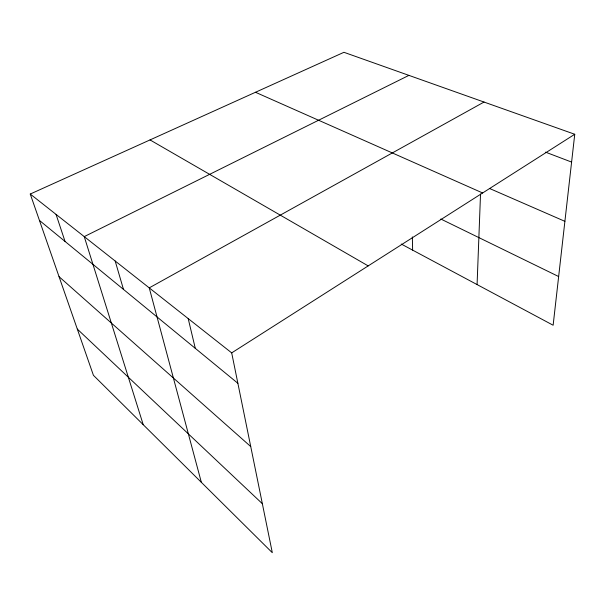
<?xml version="1.0" encoding="UTF-8"?>
<svg xmlns="http://www.w3.org/2000/svg" width="605" height="605" viewBox="0 0 605 605"><rect width="100%" height="100%" fill="white"/><g stroke="black" fill="none" stroke-linecap="round" stroke-linejoin="round"><path stroke-width="0.91" d="M477.08 284.577L480.529 193.978M30.25 194.039L231.692 352.881L272.31 552.698L93.42 375.304L30.25 194.039L343.942 52.302L574.75 134.265L553.136 325.233L401.236 244.034M231.692 352.881L574.75 134.265M484.03 102.048L149.246 287.867L201.344 482.329M408.92 75.375L84.246 236.615L143.226 424.695M545.506 152.142L571.604 162.079M489.475 188.442L564.896 221.332M255.476 92.27L482.624 192.972M440.811 219.018L558.649 276.546M150.025 139.921L368.188 265.898M39.446 220.424L237.878 383.298M59.04 276.659L250.735 446.558M77.304 329.075L262.351 503.693M56.053 214.382L65.037 241.433M115.177 260.997L123.473 289.394M188.193 318.57L195.286 348.336M412.345 236.903L412.633 250.122"/></g></svg>
